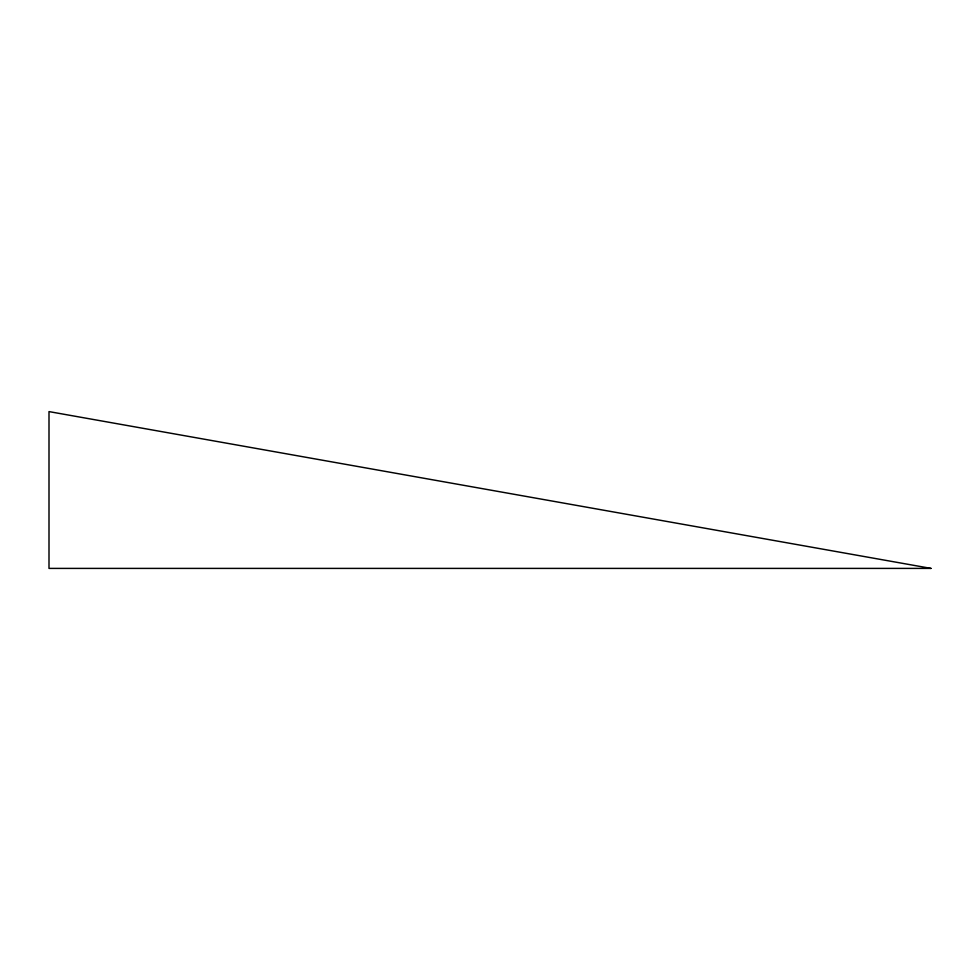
<?xml version="1.0" encoding="UTF-8"?>
<svg xmlns="http://www.w3.org/2000/svg" width="980" height="980" viewBox="0 0 980 980"><rect width="100%" height="100%" fill="white"/><g stroke="black" fill="none" stroke-linecap="round" stroke-linejoin="round"><path stroke-width="1.47" d="M931 568.4L49 568.4L49 411.6L931 568.4"/></g></svg>
